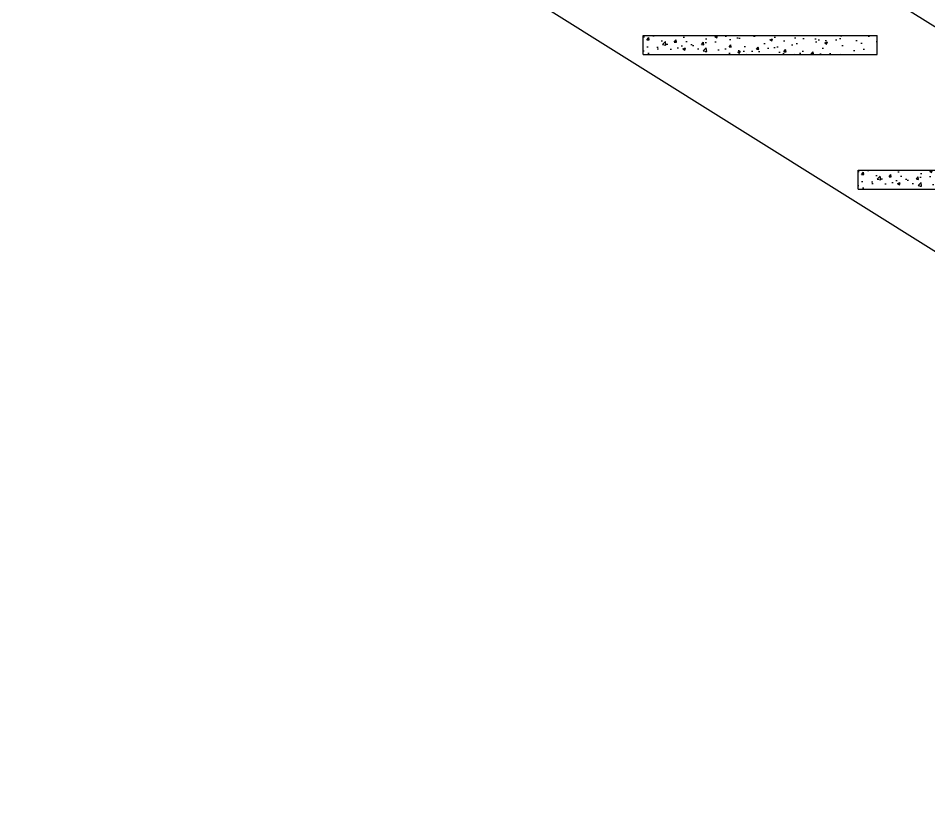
# Model space of a CAD drawing. Header units: millimetres. Extents: x -83614 to 248318, y 36678 to 90681.
# Drawn here: x 243486 to 244698, y 60771 to 61803 of the extents above; entities that cross this region are included whole.
import ezdxf

# ---------------------------------------------------------------- set-up
doc = ezdxf.new("R2010")
doc.units = ezdxf.units.MM
doc.layers.add('LAYER131A', color=131, linetype='Continuous')
doc.layers.add('Struc_Section_Steel', color=11, linetype='Continuous')

msp = doc.modelspace()

# ---------------------------------------------------------------- hatches: boundary and pattern name
at = {"layer": 'LAYER131A', "ltscale": 2}
h = msp.add_hatch(dxfattribs=at)
h.set_pattern_fill('AR-CONC', color=256, scale=5.08, style=0)
h.set_pattern_definition([(50, (234793.774, 61931.63), (36.43682, -3.18781), [3.81, -41.91]), (355, (234793.774, 61931.63), (-7.04857, 38.21136), [3.048, -33.528]), (100.4514, (234796.81, 61931.365), (29.38828, 35.02353), [3.238, -35.61802]), (46.1842, (234793.774, 61941.79), (54.21585, -8.40837), [5.715, -62.865]), (96.6356, (234798.29, 61941.09), (47.48087, 49.4852), [4.857, -53.42702]), (351.1842, (234793.774, 61941.79), (47.48083, 49.48522), [4.572, -50.292]), (21, (234798.854, 61939.25), (30.32288, -20.45304), [3.81, -41.91]), (326, (234798.854, 61939.25), (12.36042, 36.83762), [3.048, -33.528]), (71.4514, (234801.38, 61937.547), (42.68331, 16.38455), [3.238, -35.61802]), (37.5, (234793.774, 61931.631), (0.61772, 16.911008), [0, -33.1216, 0, -34.036, 0, -33.655]), (7.5, (234793.774, 61931.631), (13.363933, 20.036115), [0, -19.4056, 0, -32.3596, 0, -12.827]), (327.5, (234782.446, 61931.631), (27.11818, -1.145787), [0, -12.7, 0, -39.624, 0, -52.578]), (317.5, (234777.366, 61931.63), (29.62586, 5.085333), [0, -16.51, 0, -26.3144, 0, -37.338])])
h.paths.add_polyline_path([(244629.06225, 61780.39032), (244317.91225, 61780.39032), (244317.91225, 61754.99032), (244629.06225, 61754.99032)])
h = msp.add_hatch(dxfattribs=at)
h.set_pattern_fill('AR-CONC', color=256, scale=5.08, style=0)
h.set_pattern_definition([(50, (235079.524, 61752.56), (36.43682, -3.18781), [3.81, -41.91]), (355, (235079.524, 61752.56), (-7.04857, 38.21136), [3.048, -33.528]), (100.4514, (235082.56, 61752.295), (29.38828, 35.02353), [3.238, -35.61802]), (46.1842, (235079.524, 61762.72), (54.21585, -8.40837), [5.715, -62.865]), (96.6356, (235084.04, 61762.02), (47.48087, 49.4852), [4.857, -53.42702]), (351.1842, (235079.524, 61762.72), (47.48083, 49.48522), [4.572, -50.292]), (21, (235084.604, 61760.18), (30.32288, -20.45304), [3.81, -41.91]), (326, (235084.604, 61760.18), (12.36042, 36.83762), [3.048, -33.528]), (71.4514, (235087.13, 61758.477), (42.68331, 16.38455), [3.238, -35.61802]), (37.5, (235079.524, 61752.561), (0.61772, 16.911008), [0, -33.1216, 0, -34.036, 0, -33.655]), (7.5, (235079.524, 61752.561), (13.363933, 20.036115), [0, -19.4056, 0, -32.3596, 0, -12.827]), (327.5, (235068.196, 61752.561), (27.11818, -1.145787), [0, -12.7, 0, -39.624, 0, -52.578]), (317.5, (235063.116, 61752.56), (29.62586, 5.085333), [0, -16.51, 0, -26.3144, 0, -37.338])])
h.paths.add_polyline_path([(244914.81225, 61601.32032), (244603.66225, 61601.32032), (244603.66225, 61575.92032), (244914.81225, 61575.92032)])

# ---------------------------------------------------------------- linework, layer by layer
at = {"layer": 'LAYER131A'}
for p, q in [((244317.91225, 61780.39032), (244629.06225, 61780.39032)), ((244317.91225, 61780.39032), (244603.66225, 61780.39032)), ((244317.91225, 61754.99032), (244317.91225, 61780.39032)), ((244629.06225, 61754.99032), (244629.06225, 61780.39032)), ((244317.91225, 61754.99032), (244629.06225, 61754.99032)), ((244603.66225, 61601.32032), (244914.81225, 61601.32032)), ((244603.66225, 61575.92032), (244603.66225, 61601.32032)), ((244603.66225, 61575.92032), (244914.81225, 61575.92032))]:
    msp.add_line(p, q, dxfattribs=at)
at = {"layer": 'Struc_Section_Steel', "ltscale": 2}
for p, q in [((243581.72825, 62496.67032), (246134.01225, 60897.23902)), ((243486.06225, 62257.64962), (245962.14624, 60705.97032))]:
    msp.add_line(p, q, dxfattribs=at)

doc.saveas('drawing.dxf')
